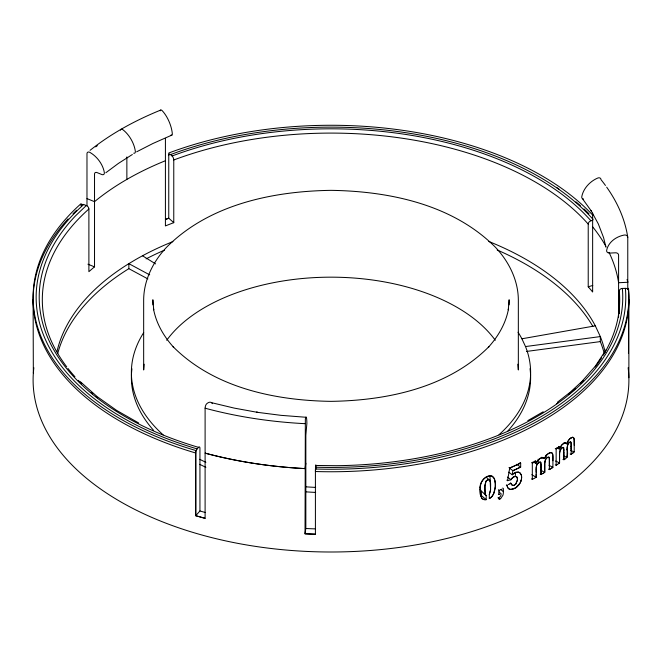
<?xml version="1.0" encoding="UTF-8"?>
<svg xmlns="http://www.w3.org/2000/svg" width="662" height="662" viewBox="0 0 662 662"><rect width="100%" height="100%" fill="white"/><g stroke="black" fill="none" stroke-linecap="round" stroke-linejoin="round"><path stroke-width="0.99" d="M81.169 205.874A3.07 2.102 48.4 0 1 83.735 204.55L86.308 205.518A3.07 2.102 48.4 0 1 88.89 208.993L88.89 271.677A288.69 166.675 0 0 1 94.525 266.86L94.525 174.073A3.07 2.052 50.5 0 1 97.041 172.583L101.857 174.536A3.07 2.052 50.5 0 0 104.339 172.608A21.498 14.382 50.5 0 0 89.908 152.401A3.07 2.052 50.5 0 0 86.979 153.683L86.979 205.741M212.461 403.646A21.498 7.414 -74.9 0 0 206.618 403.861A3.07 1.059 -74.9 0 0 205.104 408.206L205.104 518.329L195.753 515.698L195.753 453.007A3.07 1.142 -73.6 0 1 197.152 448.927L198.542 447.347A291.776 168.454 0 0 1 75.675 215.704L86.308 205.518M205.104 518.329A297.9 171.988 0 0 1 195.753 515.698L199.941 510.965L199.941 448.273A3.07 1.142 -73.6 0 0 198.542 447.347M315.89 469.292L315.815 464.914L315.41 471.518A297.9 171.988 0 0 0 628.495 290.767A3.07 2.507 -5.2 0 0 625.424 288.351L622.354 288.442A291.776 168.454 0 0 1 336.263 465.692L315.733 465.469M536.17 476.847L536.17 476.383M536.17 475.912L536.17 475.448M536.17 474.985L536.17 474.05M536.17 472.188L536.17 468.986A25.561 15.127 -58.7 0 1 536.22 467.471L536.51 465.734A3.666 2.16 -58.9 0 1 537.486 463.748L540.151 462.026L541.003 464.07A34.341 19.893 -59.8 0 1 541.028 465.022L541.036 466.214M538.132 461.753L538.132 460.628A25.652 14.589 -60.7 0 1 538.165 459.171M541.028 474.116L541.028 473.653M541.028 473.189L541.028 466.487M544.743 471.956L544.743 471.493M544.743 471.021L544.743 470.558M544.743 470.094L544.743 469.631M544.735 469.168L544.743 464.343A24.908 14.167 -60.7 0 1 544.785 462.622M549.369 463.334L549.369 461.414M552.919 460.735L552.919 456.722A19.678 10.724 -62.6 0 0 552.853 455.166L552.803 454.794A5.735 3.128 -62.6 0 0 551.247 452.576M552.919 457.525L552.919 467.347L549.369 469.606L548.525 469.151M559.556 462.457L559.556 461.993M559.556 461.53L559.556 461.058M559.556 460.595L559.556 454.595A25.561 13.372 -64.3 0 1 559.605 453.081L559.853 451.327A3.691 1.92 -64.4 0 1 560.573 449.515A3.798 1.945 -64.4 0 1 561.914 447.926L563.354 447.504L563.817 449.382A34.341 17.502 -65.2 0 1 563.842 450.334L563.842 451.219M563.842 459.428L563.842 458.965M563.842 458.493L563.842 452.237M567.102 457.028L567.102 456.565M567.102 456.101L567.102 455.638M567.102 455.175L567.102 454.711M567.102 454.248L567.102 453.784M567.102 453.321L567.127 448.364A17.361 8.639 -66.1 0 1 567.185 447.396C567.367 445.394 568.277 442.108 570.644 442.042A1.994 0.968 -66.7 0 1 570.901 442.365L571.049 443.052A17.766 8.589 -67 0 1 571.132 444.823L571.141 445.741L571.124 444.252A16.227 7.845 -67 0 0 571.066 443.25A3.823 1.854 -66.7 0 0 570.71 441.943M571.132 448.133L571.141 446.205M574.219 445.303L574.219 443.697M574.219 443.3L574.219 441.289A22.003 10.377 -67.8 0 0 574.186 440.122L574.004 438.691A4.609 2.185 -67.6 0 0 573.855 438.277L573.722 438.021M574.219 441.695L574.219 451.923L571.141 454.397L570.205 454M628.42 352.705L628.495 353.45L628.495 307.209M628.495 294.871L628.495 290.767M628.875 377.721L628.9 299.762M315.41 534.209A297.9 171.988 0 0 1 305.033 533.795L305.348 419.137A21.498 1.531 -87.1 0 1 306.887 423.39L305.844 435.224L305.836 528.491L305.033 533.795L315.41 534.209L315.41 469.01A297.9 171.988 0 0 0 628.495 288.26L628.495 295.384M502.715 488.035L503.385 488.573L503.377 492.156A19.355 12.892 -50.8 0 1 503.36 492.66L503.294 493.43A11.146 7.431 -50.8 0 1 503.203 494.084L503.153 494.349A5.718 3.823 -50.6 0 1 502.839 495.408L500.679 498.486M541.028 466.826L541.036 466.247M559.556 455.191L559.556 454.918A38.653 20.232 -64.2 0 1 559.564 454.074L559.58 453.793A19.529 10.22 -64.3 0 1 559.63 452.825L560.325 450.011L561.914 447.926M563.842 452.138L563.842 451.558M571.141 446.353L571.141 454.397L571.529 454.082M536.17 469.581L536.17 469.3A38.653 22.872 -58.7 0 1 536.179 468.464L536.195 468.183A19.529 11.56 -58.7 0 1 536.253 467.215L536.791 464.947M549.369 461.091L549.369 469.606L550.263 469.044M549.369 461.306L549.352 459.461A16.227 9.02 -61.8 0 0 549.286 458.46A3.823 2.127 -61.5 0 0 548.872 457.128M571.141 446.751L571.141 445.989M567.102 449.424C568.211 452.849 567.731 460.164 562.94 459.478M480.107 489.665L480.513 495.217L482.035 498.486L483.955 499.578L486.189 499.661L486.189 495.631A6.33 4.419 -46.8 0 1 485.279 493.885M144.15 364.199L143.662 369.975L143.662 299.762C143.828 280.324 152.955 261.962 165.988 247.886L166.576 247.249C209.192 204.467 272.578 191.21 331 190.35C389.422 191.21 452.808 204.467 495.424 247.249L496.012 247.886C509.045 261.962 518.172 280.324 518.338 299.762L518.338 369.975L517.849 364.199M495.209 487.455L493.471 494.266L491.684 496.757L489.317 498.552L489.317 494.539L490.534 490.285L490.625 484.526A20.39 14.084 -47.4 0 0 490.285 481.324M544.809 462.614C544.9 460.438 546.224 457.003 548.806 457.219A1.994 1.109 -61.5 0 1 549.088 457.558L549.261 458.261A17.766 9.872 -61.8 0 1 549.361 460.032L549.369 460.644M305.033 468.597C271.321 466.842 237.732 461.861 205.104 453.139C237.724 461.894 271.321 466.867 305.033 468.597L305.836 463.292M516.294 476.483A3.914 2.499 -53.5 0 1 516.699 476.781L516.873 476.979A4.32 2.756 -53.9 0 1 517.13 477.451A5.668 3.616 -54.1 0 1 517.295 478.005L517.345 478.303A10.195 6.496 -54.2 0 1 517.37 480.24L515.789 484.021L517.361 480.24A11.502 7.323 -54.3 0 0 517.411 479.255C517.734 474.34 511.983 476.789 510.965 479.71L507.539 480.678L509.707 468.051L520.671 463.069L520.671 467.099L512.893 470.682L512.239 474.795L508.73 472.155M515.21 476.433L515.673 472.205M563.983 442.497L566.722 443.722L568.029 441.107A7.472 3.567 -65.9 0 1 568.832 439.932A6.719 3.178 -65.7 0 1 569.957 438.707L572.489 437.325A5.387 2.557 -67.3 0 1 573.714 438.029M556.643 447.769L559.291 449.051C560.424 446.511 563.619 441.058 566.722 443.722L567.334 442.382A7.745 3.624 -65.3 0 1 570.834 438.012M541.83 457.219L544.305 458.617L545.811 456.101A7.472 4.104 -60.7 0 1 546.729 454.976A6.719 3.658 -60.5 0 1 548.012 453.826L549.849 452.825A6.736 3.666 -60.7 0 1 550.321 452.692L551.214 452.659A5.362 2.938 -62.2 0 1 552.331 453.42M533.1 461.728L535.872 463.417C537.221 460.694 541.177 455.638 544.305 458.617L544.76 457.748M510.75 479.768L513.34 477.112A4.924 3.12 -52.7 0 1 513.96 476.739L516.294 476.483M606.127 349.735L595.237 366.276L581.385 382.057M489.317 494.539L490.592 489.549L490.153 481.158A6.959 4.808 -47.2 0 0 489.748 480.314M510.841 489.417L515.83 487.737L520.001 483.094A10.493 6.587 -55.2 0 0 520.82 481.075M518.412 485.445L517.436 486.479M581.981 381.403L570.387 392.07L557.437 402.206M573.457 452.543L572.688 453.164M90.073 150.332C111.365 133.327 135.569 120.277 160.758 110.049M105.837 172.749L118.366 163.44L132.359 154.503M498.047 497.452L498.693 497.998L500.389 496.359A3.037 2.052 -50.1 0 0 500.803 495.59L501.151 493.786L498.85 491.874M564.256 459.594L563.842 459.891L563.842 452.444M490.525 497.783L489.317 498.552M559.133 463.218L558.281 463.797L559.556 462.928L559.556 455.473M558.405 446.395L559.291 446.825L556.138 448.96L556.138 465.245L555.269 464.807M557.851 464.087L556.138 465.245M556.568 464.956L556.999 464.666M570.843 438.004L572.489 437.325M552.48 467.637L551.595 468.199M510.121 483.558L509.301 484.046M548.806 457.219L547.648 457.318A3.674 2.044 -60.9 0 0 545.918 458.989A3.384 1.903 -61 0 0 545.48 459.776L544.834 462.324A17.361 9.872 -60.8 0 0 544.768 463.292L544.743 472.42L541.499 474.315M542.89 473.504L543.353 473.231M527.779 420.651L543.212 411.756M536.17 469.854L536.17 477.31L535.21 477.832M533.878 462.275L535.872 461.191L535.872 463.417L539.861 458.625A8.482 4.791 -58.3 0 1 540.846 458.063L543.088 457.682L544.305 458.617M535.426 461.431L535.872 461.191L535.078 460.711M510.187 483.897C511.709 482.308 511.163 485.403 512.802 485.354A3.575 2.325 -54 0 0 513.969 485.254L514.614 484.973A3.484 2.259 -54 0 0 515.789 484.013M534.54 461.919L534.987 461.679M534.251 478.353L534.731 478.096M533.762 478.618L532.314 479.387L531.536 478.899M532.984 462.755L533.431 462.515M532.761 462.87L533.208 462.63M531.536 462.614L532.538 462.986M507.291 485.453L506.339 485.056M136.653 151.813L152.872 143.513L171.897 135.098M509.028 484.195L508.209 484.567M519.711 467.554L520.671 467.099L516.633 464.285M519.223 467.786L516.807 468.911M516.319 469.135L512.893 470.682L509.376 468.051M514.556 465.907L520.671 463.069L519.935 462.556M513.869 466.214L509.707 468.051L509.02 467.521M502.036 489.127L500.414 489.781M499.868 489.996L499.049 490.319L498.403 489.764M499.313 494.522L498.403 494.075M165.492 219.453L168.752 218.212L173.767 222.672A288.69 166.675 0 0 0 165.417 225.924L165.417 138.317M592.78 220.247L590.959 220.785A3.07 2.234 -41.4 0 0 588.22 224.095L588.22 286.787A288.69 166.675 0 0 1 592.639 292.016L592.639 213.032M588.22 286.787L592.78 285.446M518.056 332.241A199.626 115.254 0 0 1 521.904 338.787L595.32 325.828L600.318 336.586A276.402 159.575 0 0 1 605.176 352.283M498.991 434.744A199.626 115.254 0 0 0 525.504 346.557L600.318 336.586L600.318 341.6A276.402 159.575 0 0 1 604.216 353.351M526.53 351.439L600.318 341.6M480.513 495.201L481.754 498.163A7.944 5.586 -46.4 0 0 482.689 499.016L483.417 499.396A7.563 5.329 -47.3 0 0 485.759 499.694L486.189 499.661L480.918 495.176A7.174 5.064 -47.5 0 1 480.471 495.176L480.314 494.059M627.766 282.269L627.237 279.48L627.766 282.269L618.589 282.732A288.69 166.675 0 0 0 609.015 252.363M305.885 417.259L280.986 415.339L256.451 412.203L257.832 412.409L234.315 408.123L211.526 402.678M551.214 452.659L549.683 452.882A8.581 4.642 -60.2 0 0 549.021 453.18L548.682 453.379A7.762 4.212 -60.3 0 0 544.809 457.773M520.878 481.175A9.632 6.09 -55 0 0 521.416 479.271C522.401 476.11 520.737 471.178 516.625 472.271A8.167 5.114 -52.5 0 0 512.231 474.786A8.167 5.147 -53.3 0 1 518.694 472.205M518.66 472.271L519.099 472.411A8.631 5.453 -54 0 1 520.241 473.14L521.391 475.225A10.493 6.587 -55.2 0 1 521.557 476.292L521.573 478.055A10.319 6.496 -55.1 0 1 521.416 479.271A9.665 6.264 -54.7 0 1 518.487 485.519M86.979 198.608L94.525 201.662A288.69 166.675 0 0 1 165.417 160.725M87.922 264.188L94.525 266.86M570.934 450.582L574.219 451.923M563.9 456.077L567.102 457.492M481.39 495.118L481.39 491.096L486.189 495.631A2.532 1.771 -46.8 0 1 485.949 495.441L485.709 495.118A7.927 5.528 -46.7 0 1 485.221 493.91L484.915 486.115L486.007 481.291A2.499 1.729 -46.7 0 1 486.678 480.521L488.424 479.727A2.623 1.821 -46.6 0 1 489.201 479.851L489.739 480.322M555.583 461.009L559.556 462.928M555.269 448.53L556.138 448.96M549.063 465.353L552.919 467.347M149.686 274.871L128.85 263.65A276.402 159.575 0 0 0 56.998 351.505M172.923 241.58A276.402 159.575 0 0 0 135.553 259.645L128.85 263.65L128.85 268.664L147.874 278.909M540.606 470.103L544.743 472.42M570.644 442.042L569.643 442.208A3.666 1.763 -66 0 0 569.32 442.456M138.631 422.96L116.586 410.374L97.182 396.629L80.4 381.775M540.217 474.116L541.028 474.588L541.028 467.132M531.809 474.662L536.17 477.31M142.495 255.78L155.587 263.881M510.543 482.797L511.354 483.922A4.857 3.153 -53.1 0 0 511.569 484.435L511.709 484.658A4.071 2.64 -53.3 0 0 512.074 485.031A3.757 2.449 -54.2 0 0 514.614 484.998M507.489 477.054L510.965 479.71M506.852 480.14L507.539 480.678M500.712 489.491L503.385 491.659M498.246 498.345L499.545 499.446L498.693 497.998M173.767 222.672L173.767 159.981A3.07 1.365 69.4 0 0 172.095 155.992L170.424 154.503A3.07 1.365 69.4 0 0 168.752 155.52M486.404 477.285L489.201 479.859A2.06 1.423 -47.1 0 1 489.491 480.041L489.607 480.157M582.394 198.6L591.654 211.509L591.075 210.673L598.34 223.963L603.562 237.575L606.003 247.315M566.722 443.722L565.654 442.87A5.619 2.822 -64.8 0 0 564.744 442.895L561.98 444.79L559.291 449.051L559.291 446.825M552.34 453.412L552.497 453.677A4.609 2.516 -62.4 0 1 552.662 454.099L552.919 456.921M521.904 338.787L525.504 346.557M490.219 481.365L490.153 481.158A6.297 4.353 -47.2 0 0 489.623 480.149M540.804 462.639L540.962 463.45A18.652 10.807 -59.8 0 1 541.011 464.385L541.036 465.916M563.643 447.959L563.784 448.762A18.652 9.508 -65.2 0 1 563.825 449.697L563.842 450.921M485.213 493.918L485.155 493.653A13.372 9.334 -46.4 0 1 484.998 492.586L484.865 490.095A79.316 55.451 -46.3 0 1 484.865 487.737A65.447 45.761 -46.2 0 1 484.932 486.669A33.919 23.716 -46.2 0 1 484.981 484.898L485.842 481.572A2.623 1.821 -46.6 0 1 486.669 480.513A2.78 1.928 -46.7 0 1 487.257 480.099L488.424 479.727A2.631 1.821 -46.7 0 1 489.201 479.859M489.714 475.44L490.178 478.949A43.518 29.608 -49 0 1 490.244 481.588M495.151 482.068L494.241 478.328L492.47 476.276A7.042 4.816 -47 0 0 490.6 475.763C485.536 475.854 481.398 480.182 480.612 485.039A22.955 16.194 -45.2 0 0 480.347 486.537L480.124 489.144A39.761 28.118 -45 0 0 480.281 494.075M480.207 487.753L480.157 486.934M574.219 441.496L574.095 439.196A5.544 2.615 -67.8 0 0 572.506 437.276M33.1 299.505L33.34 373.145M571.132 448.364L571.141 450.45M549.369 463.574L549.369 465.659M546.059 456.383L546.059 455.175M628.495 306.597L628.495 353.45M606.673 187.147A297.9 171.988 0 0 1 627.766 237.344L627.766 289.402M622.354 288.442A3.07 2.507 -5.2 0 0 619.293 291.04L619.293 313.656M618.589 317.371L618.589 255.151A3.07 2.499 -8.6 0 0 615.528 252.793L609.669 253.091A3.07 2.499 -8.6 0 1 606.649 250.319A21.498 17.485 -8.6 0 1 624.2 235.051A3.07 2.499 -8.6 0 1 627.766 237.344M532.314 463.11L532.314 479.387M509.128 304.876L509.128 299.762L508.267 309.849L508.499 308.897C505.834 323.437 498.163 336.511 488.299 347.351L488.887 346.714C447.967 387.8 387.096 400.535 331 401.354C274.904 400.535 214.033 387.8 173.113 346.714L173.701 347.351C163.837 336.511 156.166 323.437 153.501 308.897L153.733 309.849L152.872 299.762L152.872 304.876M499.049 490.319L499.049 494.622M195.753 515.698L195.753 450.499A297.9 171.988 0 0 1 81.161 203.582L81.161 205.625M126.864 156.927L126.864 179.402M490.534 497.791A6.984 4.907 -48.1 0 0 492.296 496.086L494.075 492.909L495.068 488.755A31.776 21.656 -48.8 0 0 495.275 486.264L495.292 485.254A45.579 31.04 -48.9 0 0 495.275 483.74L495.052 481.282A23.087 15.756 -48.7 0 0 494.804 479.975C491.221 470.045 478.709 480.595 480.165 488.324A37.709 26.695 -44.9 0 0 480.132 489.648M561.922 447.984A2.764 1.398 -64 0 1 563.784 447.76M569.32 442.448A3.674 1.787 -66.2 0 0 568.128 443.995A3.384 1.663 -66.2 0 0 567.748 444.814L567.16 447.694A24.908 12.404 -66.1 0 0 567.086 449.432M536.791 464.947A3.583 2.102 -58.9 0 1 537.66 463.541A3.906 2.267 -58.9 0 1 538.843 462.481M538.851 462.531A2.764 1.589 -58.5 0 1 540.962 462.448M513.033 488.978A8.796 5.768 -53.4 0 1 508.929 488.953L507.646 487.563L507.026 485.585L507.903 487.96L509.401 489.127A8.018 5.263 -53.8 0 0 510.841 489.408M517.477 486.57A10.675 7.125 -55.6 0 1 513.025 489.069M500.704 498.511A8.896 6.173 -50.7 0 1 499.562 499.471M165.856 219.312A297.9 171.988 0 0 1 168.752 218.212L168.752 153.013A297.9 171.988 0 0 1 593.044 215.456M628.139 367.741A297.9 171.988 0 0 1 331 552A297.9 171.988 0 0 1 33.861 367.741M57.726 353.558A276.402 159.575 0 0 1 128.85 268.664M146.087 258.892A276.402 159.575 0 0 1 164.532 250.112M497.187 249.988A276.402 159.575 0 0 1 592.887 326.465M530.03 368.643A199.626 115.254 0 0 1 507.878 430.929M315.658 492.412A199.626 115.254 0 0 1 305.728 491.825M205.882 467.306A199.626 115.254 0 0 1 199.709 464.319M153.617 430.366A199.626 115.254 0 0 1 131.945 368.792M166.708 340.276A178.128 102.842 0 0 1 331 277.171A178.128 102.842 0 0 1 495.292 340.276M315.658 487.397A199.626 115.254 0 0 1 305.728 486.81M205.882 462.291A199.626 115.254 0 0 1 199.709 459.304M163.15 434.868A199.626 115.254 0 0 1 143.687 332.63M488.788 241.465A276.402 159.575 0 0 1 595.32 325.828M315.054 528.872A288.69 166.675 0 0 1 305.836 528.491M205.203 512.471A288.69 166.675 0 0 1 199.941 510.965M195.753 453.015A297.9 171.988 0 0 1 68.103 218.874M73.01 213.768A297.9 171.988 0 0 1 76.626 210.251M556.452 187.346A297.9 171.988 0 0 1 558.902 189.001M575.915 201.852A297.9 171.988 0 0 1 580.384 205.692M583.975 208.935A297.9 171.988 0 0 1 588.99 213.768M592.639 226.818A288.69 166.675 0 0 1 605.838 246.256M120.41 130.182A3.07 1.771 60 0 1 122.884 129.711A21.498 12.412 60 0 1 135.338 151.284A3.07 1.771 60 0 1 133.691 153.187M160.196 110.827A3.07 1.44 68 0 1 162.19 110.67A21.498 10.071 68 0 1 172.294 133.376A3.07 1.44 68 0 1 170.928 135.122M305.033 423.672A297.9 171.988 0 0 1 205.104 408.206M95.676 146.873A297.9 171.988 0 0 1 97.322 145.657M605.457 185.459A297.9 171.988 0 0 0 600.988 179.642A3.07 2.276 -38.9 0 0 597.745 178.045A21.498 15.905 -38.9 0 0 581.774 196.73A3.07 2.276 -38.9 0 0 583.487 199.014M481.233 491.221A8.904 6.206 -46.8 0 1 480.405 487.695M495.217 482.035A38.098 25.983 -48.8 0 1 495.275 487.431M507.092 485.072A8.647 5.701 -51.6 0 1 506.811 485.138M619.293 291.04A288.69 166.675 0 0 1 603.223 355.237M601.617 357.794A288.69 166.675 0 0 1 595.212 366.93M583.487 380.567A288.69 166.675 0 0 1 580.599 383.513M575.336 388.536A288.69 166.675 0 0 1 568.526 394.494M558.273 402.537A288.69 166.675 0 0 1 556.668 403.712M97.446 397.73A288.69 166.675 0 0 1 95.841 396.447M92.697 393.84A288.69 166.675 0 0 1 91.157 392.525M81.683 383.786A288.69 166.675 0 0 1 78.29 380.336M74.955 376.752A288.69 166.675 0 0 1 67.905 368.378M66.713 366.831A288.69 166.675 0 0 1 88.89 208.993M173.767 159.981A288.69 166.675 0 0 1 588.22 224.095M197.168 448.902A294.838 170.225 0 0 1 83.685 204.533M172.079 155.984A291.776 168.454 0 0 1 590.967 220.818M625.367 288.351A294.714 170.151 0 0 1 315.575 467.198M170.498 154.602A294.714 170.151 0 0 1 593.086 219.395"/></g></svg>
